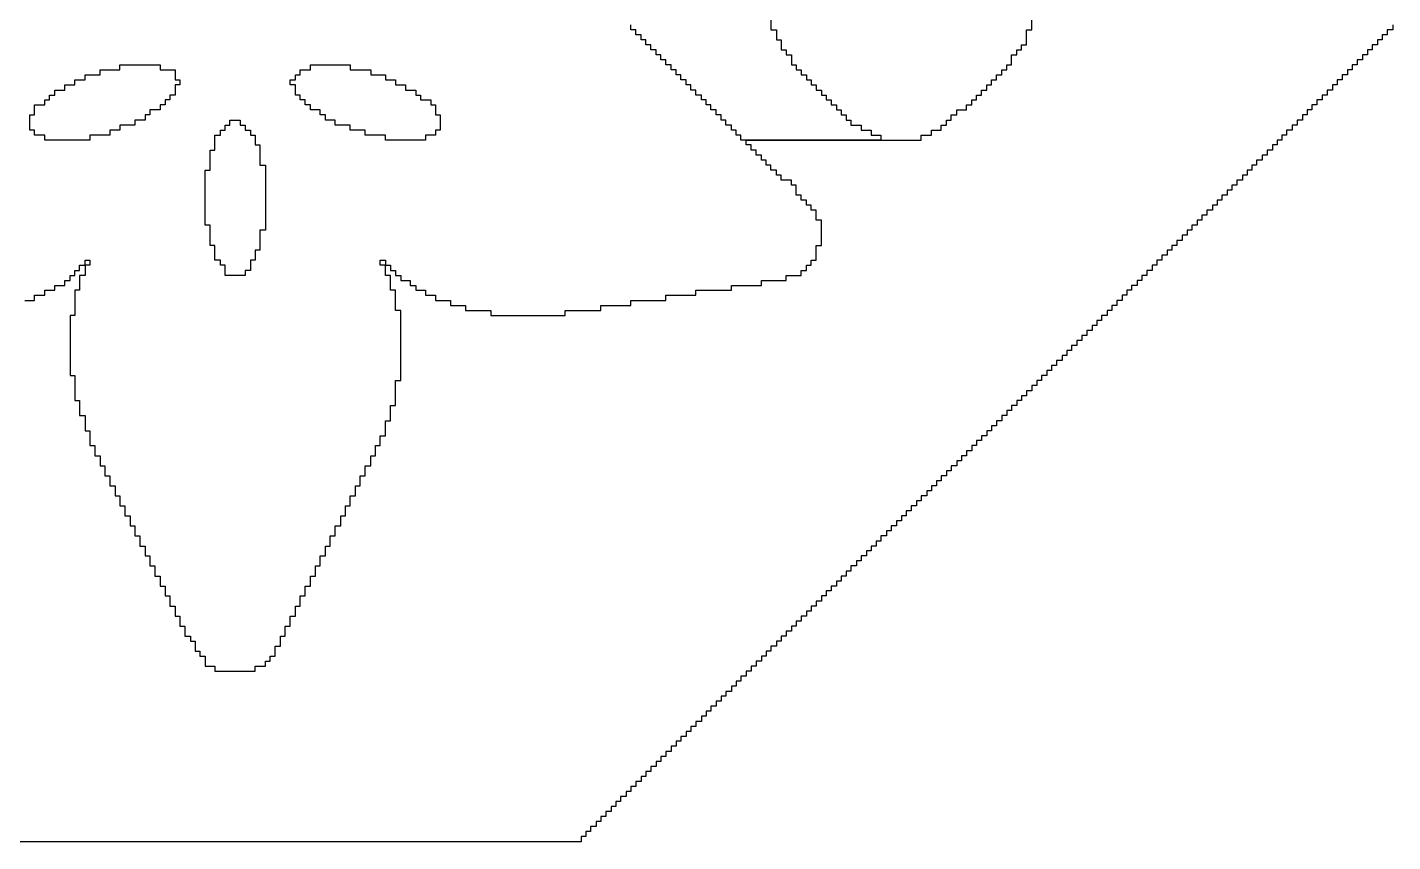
# Model space of a CAD drawing. Extents: x 134.1 to 218.7, y -126.2 to -72.1.
# Drawn here: x 145.2 to 150.97, y -126.25 to -122.81 of the extents above; entities that cross this region are included whole.
import ezdxf

# ---------------------------------------------------------------- set-up
doc = ezdxf.new("R2010")
doc.units = 0
doc.header["$MEASUREMENT"] = 0
doc.layers.add('BLACK', color=7, linetype='CONTINUOUS')

msp = doc.modelspace()

# ---------------------------------------------------------------- linework, layer by layer
at = {"layer": 'BLACK', "linetype": 'CONTINUOUS'}
for p, q in [((148.346, -122.629), (148.346, -122.82)), ((149.449, -122.82), (149.449, -122.756)), ((147.754, -122.82), (147.754, -122.798)), ((147.775, -122.82), (147.754, -122.82)), ((147.775, -122.841), (147.775, -122.82)), ((148.346, -122.82), (148.369, -122.82)), ((148.369, -122.82), (148.369, -122.862)), ((149.426, -122.883), (149.426, -122.82)), ((149.426, -122.82), (149.449, -122.82)), ((150.973, -122.82), (150.95, -122.82)), ((150.95, -122.82), (150.95, -122.841)), ((150.973, -122.798), (150.973, -122.82)), ((147.798, -122.841), (147.775, -122.841)), ((147.798, -122.862), (147.798, -122.841)), ((147.818, -122.862), (147.798, -122.862)), ((147.818, -122.883), (147.818, -122.862)), ((148.369, -122.862), (148.389, -122.862)), ((148.389, -122.862), (148.389, -122.904)), ((150.929, -122.862), (150.909, -122.862)), ((150.909, -122.862), (150.909, -122.883)), ((150.95, -122.841), (150.929, -122.841)), ((150.929, -122.841), (150.929, -122.862)), ((147.838, -122.883), (147.818, -122.883)), ((147.838, -122.904), (147.838, -122.883)), ((147.861, -122.904), (147.838, -122.904)), ((147.861, -122.925), (147.861, -122.904)), ((147.881, -122.925), (147.861, -122.925)), ((147.881, -122.947), (147.881, -122.925)), ((148.389, -122.904), (148.41, -122.904)), ((148.41, -122.904), (148.41, -122.925)), ((148.41, -122.925), (148.433, -122.925)), ((148.433, -122.925), (148.433, -122.968)), ((149.362, -122.968), (149.362, -122.925)), ((149.362, -122.925), (149.385, -122.925)), ((149.385, -122.925), (149.385, -122.904)), ((149.385, -122.904), (149.405, -122.904)), ((149.405, -122.904), (149.405, -122.883)), ((149.405, -122.883), (149.426, -122.883)), ((150.866, -122.925), (150.846, -122.925)), ((150.846, -122.925), (150.846, -122.947)), ((150.886, -122.904), (150.866, -122.904)), ((150.866, -122.904), (150.866, -122.925)), ((150.909, -122.883), (150.886, -122.883)), ((150.886, -122.883), (150.886, -122.904)), ((145.512, -123.01), (145.512, -122.989)), ((145.512, -122.989), (145.595, -122.989)), ((145.595, -122.989), (145.595, -122.968)), ((145.595, -122.968), (145.766, -122.968)), ((145.766, -122.968), (145.766, -122.989)), ((145.766, -122.989), (145.829, -122.989)), ((145.829, -122.989), (145.829, -123.031)), ((146.357, -123.01), (146.357, -122.989)), ((146.357, -122.989), (146.401, -122.989)), ((146.401, -122.989), (146.401, -122.968)), ((146.401, -122.968), (146.568, -122.968)), ((146.568, -122.968), (146.568, -122.989)), ((146.568, -122.989), (146.655, -122.989)), ((146.655, -122.989), (146.655, -123.01)), ((147.902, -122.947), (147.881, -122.947)), ((147.902, -122.968), (147.902, -122.947)), ((147.925, -122.968), (147.902, -122.968)), ((147.925, -122.989), (147.925, -122.968)), ((147.945, -122.989), (147.925, -122.989)), ((147.945, -123.01), (147.945, -122.989)), ((148.433, -122.968), (148.453, -122.968)), ((148.453, -122.968), (148.453, -122.989)), ((148.453, -122.989), (148.473, -122.989)), ((148.473, -122.989), (148.473, -123.01)), ((149.322, -123.01), (149.322, -122.989)), ((149.322, -122.989), (149.342, -122.989)), ((149.342, -122.989), (149.342, -122.968)), ((149.342, -122.968), (149.362, -122.968)), ((150.802, -122.989), (150.782, -122.989)), ((150.782, -122.989), (150.782, -123.01)), ((150.823, -122.968), (150.802, -122.968)), ((150.802, -122.968), (150.802, -122.989)), ((150.846, -122.947), (150.823, -122.947)), ((150.823, -122.947), (150.823, -122.968)), ((145.362, -123.074), (145.362, -123.052)), ((145.362, -123.052), (145.405, -123.052)), ((145.405, -123.052), (145.405, -123.031)), ((145.405, -123.031), (145.448, -123.031)), ((145.448, -123.031), (145.448, -123.01)), ((145.448, -123.01), (145.512, -123.01)), ((145.829, -123.031), (145.849, -123.031)), ((145.849, -123.052), (145.829, -123.052)), ((145.829, -123.052), (145.829, -123.095)), ((145.849, -123.031), (145.849, -123.052)), ((146.314, -123.052), (146.314, -123.031)), ((146.314, -123.031), (146.337, -123.031)), ((146.337, -123.052), (146.314, -123.052)), ((146.337, -123.031), (146.337, -123.01)), ((146.337, -123.01), (146.357, -123.01)), ((146.337, -123.095), (146.337, -123.052)), ((146.655, -123.01), (146.718, -123.01)), ((146.718, -123.01), (146.718, -123.031)), ((146.718, -123.031), (146.759, -123.031)), ((146.759, -123.031), (146.759, -123.052)), ((146.759, -123.052), (146.802, -123.052)), ((146.802, -123.052), (146.802, -123.074)), ((147.965, -123.01), (147.945, -123.01)), ((147.965, -123.031), (147.965, -123.01)), ((147.988, -123.031), (147.965, -123.031)), ((147.988, -123.052), (147.988, -123.031)), ((148.008, -123.052), (147.988, -123.052)), ((148.008, -123.074), (148.008, -123.052)), ((148.473, -123.01), (148.496, -123.01)), ((148.496, -123.01), (148.496, -123.031)), ((148.496, -123.031), (148.516, -123.031)), ((148.516, -123.031), (148.516, -123.052)), ((148.516, -123.052), (148.537, -123.052)), ((148.537, -123.052), (148.537, -123.074)), ((149.258, -123.074), (149.258, -123.052)), ((149.258, -123.052), (149.278, -123.052)), ((149.278, -123.052), (149.278, -123.031)), ((149.278, -123.031), (149.299, -123.031)), ((149.299, -123.031), (149.299, -123.01)), ((149.299, -123.01), (149.322, -123.01)), ((150.739, -123.052), (150.719, -123.052)), ((150.719, -123.052), (150.719, -123.074)), ((150.759, -123.031), (150.739, -123.031)), ((150.739, -123.031), (150.739, -123.052)), ((150.782, -123.01), (150.759, -123.01)), ((150.759, -123.01), (150.759, -123.031)), ((145.298, -123.116), (145.298, -123.095)), ((145.298, -123.095), (145.321, -123.095)), ((145.321, -123.095), (145.321, -123.074)), ((145.321, -123.074), (145.362, -123.074)), ((145.829, -123.095), (145.806, -123.095)), ((145.806, -123.095), (145.806, -123.116)), ((146.357, -123.095), (146.337, -123.095)), ((146.357, -123.116), (146.357, -123.095)), ((146.802, -123.074), (146.845, -123.074)), ((146.845, -123.074), (146.845, -123.095)), ((146.845, -123.095), (146.865, -123.095)), ((146.865, -123.095), (146.865, -123.116)), ((148.029, -123.074), (148.008, -123.074)), ((148.029, -123.095), (148.029, -123.074)), ((148.052, -123.095), (148.029, -123.095)), ((148.052, -123.116), (148.052, -123.095)), ((148.537, -123.074), (148.56, -123.074)), ((148.56, -123.074), (148.56, -123.095)), ((148.56, -123.095), (148.58, -123.095)), ((148.58, -123.095), (148.58, -123.116)), ((149.215, -123.116), (149.215, -123.095)), ((149.215, -123.095), (149.235, -123.095)), ((149.235, -123.095), (149.235, -123.074)), ((149.235, -123.074), (149.258, -123.074)), ((150.696, -123.095), (150.675, -123.095)), ((150.675, -123.095), (150.675, -123.116)), ((150.719, -123.074), (150.696, -123.074)), ((150.696, -123.074), (150.696, -123.095)), ((145.235, -123.179), (145.235, -123.137)), ((145.235, -123.137), (145.278, -123.137)), ((145.278, -123.137), (145.278, -123.116)), ((145.278, -123.116), (145.298, -123.116)), ((145.766, -123.158), (145.722, -123.158)), ((145.722, -123.158), (145.722, -123.179)), ((145.786, -123.137), (145.766, -123.137)), ((145.766, -123.137), (145.766, -123.158)), ((145.806, -123.116), (145.786, -123.116)), ((145.786, -123.116), (145.786, -123.137)), ((146.378, -123.116), (146.357, -123.116)), ((146.378, -123.137), (146.378, -123.116)), ((146.401, -123.137), (146.378, -123.137)), ((146.401, -123.158), (146.401, -123.137)), ((146.441, -123.158), (146.401, -123.158)), ((146.441, -123.179), (146.441, -123.158)), ((146.865, -123.116), (146.909, -123.116)), ((146.909, -123.116), (146.909, -123.137)), ((146.909, -123.137), (146.929, -123.137)), ((146.929, -123.137), (146.929, -123.179)), ((148.072, -123.116), (148.052, -123.116)), ((148.072, -123.137), (148.072, -123.116)), ((148.092, -123.137), (148.072, -123.137)), ((148.092, -123.158), (148.092, -123.137)), ((148.115, -123.158), (148.092, -123.158)), ((148.115, -123.179), (148.115, -123.158)), ((148.58, -123.116), (148.6, -123.116)), ((148.6, -123.116), (148.6, -123.137)), ((148.6, -123.137), (148.623, -123.137)), ((148.623, -123.137), (148.623, -123.158)), ((148.623, -123.158), (148.643, -123.158)), ((148.643, -123.158), (148.643, -123.179)), ((149.131, -123.179), (149.131, -123.158)), ((149.131, -123.158), (149.172, -123.158)), ((149.172, -123.158), (149.172, -123.137)), ((149.172, -123.137), (149.195, -123.137)), ((149.195, -123.137), (149.195, -123.116)), ((149.195, -123.116), (149.215, -123.116)), ((150.632, -123.158), (150.612, -123.158)), ((150.612, -123.158), (150.612, -123.179)), ((150.652, -123.137), (150.632, -123.137)), ((150.632, -123.137), (150.632, -123.158)), ((150.675, -123.116), (150.652, -123.116)), ((150.652, -123.116), (150.652, -123.137)), ((145.214, -123.243), (145.214, -123.179)), ((145.214, -123.179), (145.235, -123.179)), ((145.659, -123.222), (145.595, -123.222)), ((145.595, -123.222), (145.595, -123.243)), ((145.702, -123.201), (145.659, -123.201)), ((145.659, -123.201), (145.659, -123.222)), ((145.722, -123.179), (145.702, -123.179)), ((145.702, -123.179), (145.702, -123.201)), ((146.04, -123.243), (146.04, -123.222)), ((146.04, -123.222), (146.06, -123.222)), ((146.06, -123.222), (146.06, -123.201)), ((146.06, -123.201), (146.103, -123.201)), ((146.103, -123.201), (146.103, -123.222)), ((146.103, -123.222), (146.124, -123.222)), ((146.124, -123.222), (146.124, -123.243)), ((146.464, -123.179), (146.441, -123.179)), ((146.464, -123.201), (146.464, -123.179)), ((146.505, -123.201), (146.464, -123.201)), ((146.505, -123.222), (146.505, -123.201)), ((146.568, -123.222), (146.505, -123.222)), ((146.568, -123.243), (146.568, -123.222)), ((146.929, -123.179), (146.949, -123.179)), ((146.949, -123.179), (146.949, -123.243)), ((148.135, -123.179), (148.115, -123.179)), ((148.135, -123.201), (148.135, -123.179)), ((148.156, -123.201), (148.135, -123.201)), ((148.156, -123.222), (148.156, -123.201)), ((148.179, -123.222), (148.156, -123.222)), ((148.179, -123.243), (148.179, -123.222)), ((148.643, -123.179), (148.664, -123.179)), ((148.664, -123.179), (148.664, -123.201)), ((148.664, -123.201), (148.684, -123.201)), ((148.684, -123.201), (148.684, -123.222)), ((148.684, -123.222), (148.727, -123.222)), ((148.727, -123.222), (148.727, -123.243)), ((149.065, -123.243), (149.065, -123.222)), ((149.065, -123.222), (149.088, -123.222)), ((149.088, -123.222), (149.088, -123.201)), ((149.088, -123.201), (149.108, -123.201)), ((149.108, -123.201), (149.108, -123.179)), ((149.108, -123.179), (149.131, -123.179)), ((150.569, -123.222), (150.548, -123.222)), ((150.548, -123.222), (150.548, -123.243)), ((150.592, -123.201), (150.569, -123.201)), ((150.569, -123.201), (150.569, -123.222)), ((150.612, -123.179), (150.592, -123.179)), ((150.592, -123.179), (150.592, -123.201)), ((145.235, -123.243), (145.214, -123.243)), ((145.235, -123.264), (145.235, -123.243)), ((145.278, -123.264), (145.235, -123.264)), ((145.278, -123.285), (145.278, -123.264)), ((145.552, -123.264), (145.468, -123.264)), ((145.468, -123.264), (145.468, -123.285)), ((145.595, -123.243), (145.552, -123.243)), ((145.552, -123.243), (145.552, -123.264)), ((145.997, -123.328), (145.997, -123.264)), ((145.997, -123.264), (146.02, -123.264)), ((146.02, -123.264), (146.02, -123.243)), ((146.02, -123.243), (146.04, -123.243)), ((146.124, -123.243), (146.147, -123.243)), ((146.147, -123.243), (146.147, -123.264)), ((146.147, -123.264), (146.167, -123.264)), ((146.167, -123.264), (146.167, -123.306)), ((146.632, -123.243), (146.568, -123.243)), ((146.632, -123.264), (146.632, -123.243)), ((146.718, -123.264), (146.632, -123.264)), ((146.718, -123.285), (146.718, -123.264)), ((146.929, -123.264), (146.886, -123.264)), ((146.886, -123.264), (146.886, -123.285)), ((146.949, -123.243), (146.929, -123.243)), ((146.929, -123.243), (146.929, -123.264)), ((148.199, -123.243), (148.179, -123.243)), ((148.199, -123.264), (148.199, -123.243)), ((148.219, -123.264), (148.199, -123.264)), ((148.219, -123.285), (148.219, -123.264)), ((148.727, -123.243), (148.77, -123.243)), ((148.77, -123.243), (148.77, -123.264)), ((148.77, -123.264), (148.811, -123.264)), ((148.811, -123.264), (148.811, -123.285)), ((148.981, -123.285), (148.981, -123.264)), ((148.981, -123.264), (149.024, -123.264)), ((149.024, -123.264), (149.024, -123.243)), ((149.024, -123.243), (149.065, -123.243)), ((150.525, -123.264), (150.505, -123.264)), ((150.505, -123.264), (150.505, -123.285)), ((150.548, -123.243), (150.525, -123.243)), ((150.525, -123.243), (150.525, -123.264)), ((145.468, -123.285), (145.278, -123.285)), ((145.976, -123.412), (145.976, -123.328)), ((145.976, -123.328), (145.997, -123.328)), ((146.167, -123.306), (146.187, -123.306)), ((146.187, -123.306), (146.187, -123.391)), ((146.886, -123.285), (146.718, -123.285)), ((148.811, -123.285), (148.219, -123.285)), ((148.242, -123.306), (148.242, -123.285)), ((148.242, -123.285), (148.981, -123.285)), ((148.262, -123.306), (148.242, -123.306)), ((148.262, -123.328), (148.262, -123.306)), ((148.283, -123.328), (148.262, -123.328)), ((148.283, -123.349), (148.283, -123.328)), ((150.465, -123.328), (150.442, -123.328)), ((150.442, -123.328), (150.442, -123.349)), ((150.485, -123.306), (150.465, -123.306)), ((150.465, -123.306), (150.465, -123.328)), ((150.505, -123.285), (150.485, -123.285)), ((150.485, -123.285), (150.485, -123.306)), ((146.187, -123.391), (146.21, -123.391)), ((146.21, -123.391), (146.21, -123.666)), ((148.306, -123.349), (148.283, -123.349)), ((148.306, -123.37), (148.306, -123.349)), ((148.326, -123.37), (148.306, -123.37)), ((148.326, -123.391), (148.326, -123.37)), ((148.346, -123.391), (148.326, -123.391)), ((148.346, -123.412), (148.346, -123.391)), ((150.398, -123.391), (150.378, -123.391)), ((150.378, -123.391), (150.378, -123.412)), ((150.421, -123.37), (150.398, -123.37)), ((150.398, -123.37), (150.398, -123.391)), ((150.442, -123.349), (150.421, -123.349)), ((150.421, -123.349), (150.421, -123.37)), ((145.956, -123.645), (145.956, -123.412)), ((145.956, -123.412), (145.976, -123.412)), ((148.369, -123.412), (148.346, -123.412)), ((148.369, -123.433), (148.369, -123.412)), ((148.389, -123.433), (148.369, -123.433)), ((148.389, -123.455), (148.389, -123.433)), ((148.433, -123.455), (148.389, -123.455)), ((148.433, -123.476), (148.433, -123.455)), ((150.338, -123.455), (150.315, -123.455)), ((150.315, -123.455), (150.315, -123.476)), ((150.358, -123.433), (150.338, -123.433)), ((150.338, -123.433), (150.338, -123.455)), ((150.378, -123.412), (150.358, -123.412)), ((150.358, -123.412), (150.358, -123.433)), ((148.453, -123.476), (148.433, -123.476)), ((148.453, -123.518), (148.453, -123.476)), ((150.294, -123.497), (150.274, -123.497)), ((150.274, -123.497), (150.274, -123.518)), ((150.315, -123.476), (150.294, -123.476)), ((150.294, -123.476), (150.294, -123.497)), ((148.473, -123.518), (148.453, -123.518)), ((148.473, -123.539), (148.473, -123.518)), ((148.496, -123.539), (148.473, -123.539)), ((148.496, -123.56), (148.496, -123.539)), ((148.516, -123.56), (148.496, -123.56)), ((148.516, -123.582), (148.516, -123.56)), ((150.231, -123.56), (150.211, -123.56)), ((150.211, -123.56), (150.211, -123.582)), ((150.251, -123.539), (150.231, -123.539)), ((150.231, -123.539), (150.231, -123.56)), ((150.274, -123.518), (150.251, -123.518)), ((150.251, -123.518), (150.251, -123.539)), ((148.537, -123.582), (148.516, -123.582)), ((148.537, -123.624), (148.537, -123.582)), ((148.56, -123.624), (148.537, -123.624)), ((148.56, -123.73), (148.56, -123.624)), ((150.167, -123.624), (150.147, -123.624)), ((150.147, -123.624), (150.147, -123.645)), ((150.188, -123.603), (150.167, -123.603)), ((150.167, -123.603), (150.167, -123.624)), ((150.211, -123.582), (150.188, -123.582)), ((150.188, -123.582), (150.188, -123.603)), ((145.976, -123.645), (145.956, -123.645)), ((145.976, -123.73), (145.976, -123.645)), ((146.21, -123.666), (146.187, -123.666)), ((146.187, -123.666), (146.187, -123.751)), ((150.104, -123.687), (150.084, -123.687)), ((150.084, -123.687), (150.084, -123.709)), ((150.124, -123.666), (150.104, -123.666)), ((150.104, -123.666), (150.104, -123.687)), ((150.147, -123.645), (150.124, -123.645)), ((150.124, -123.645), (150.124, -123.666)), ((145.997, -123.73), (145.976, -123.73)), ((145.997, -123.793), (145.997, -123.73)), ((148.537, -123.793), (148.537, -123.73)), ((148.537, -123.73), (148.56, -123.73)), ((150.061, -123.73), (150.04, -123.73)), ((150.04, -123.73), (150.04, -123.751)), ((150.084, -123.709), (150.061, -123.709)), ((150.061, -123.709), (150.061, -123.73)), ((145.448, -123.814), (145.448, -123.793)), ((145.448, -123.793), (145.468, -123.793)), ((145.468, -123.793), (145.468, -123.814)), ((146.02, -123.793), (145.997, -123.793)), ((146.02, -123.814), (146.02, -123.793)), ((146.167, -123.793), (146.147, -123.793)), ((146.147, -123.793), (146.147, -123.836)), ((146.187, -123.751), (146.167, -123.751)), ((146.167, -123.751), (146.167, -123.793)), ((146.695, -123.814), (146.695, -123.793)), ((146.695, -123.793), (146.718, -123.793)), ((146.718, -123.793), (146.718, -123.814)), ((148.516, -123.814), (148.516, -123.793)), ((148.516, -123.793), (148.537, -123.793)), ((149.997, -123.793), (149.977, -123.793)), ((149.977, -123.793), (149.977, -123.814)), ((150.02, -123.772), (149.997, -123.772)), ((149.997, -123.772), (149.997, -123.793)), ((150.04, -123.751), (150.02, -123.751)), ((150.02, -123.751), (150.02, -123.772)), ((145.385, -123.878), (145.385, -123.857)), ((145.385, -123.857), (145.405, -123.857)), ((145.405, -123.857), (145.405, -123.836)), ((145.405, -123.836), (145.425, -123.836)), ((145.425, -123.836), (145.425, -123.814)), ((145.425, -123.814), (145.448, -123.814)), ((145.448, -123.857), (145.425, -123.857)), ((145.425, -123.857), (145.425, -123.92)), ((145.448, -123.814), (145.448, -123.857)), ((145.468, -123.814), (145.448, -123.814)), ((146.04, -123.814), (146.02, -123.814)), ((146.04, -123.857), (146.04, -123.814)), ((146.124, -123.857), (146.04, -123.857)), ((146.147, -123.836), (146.124, -123.836)), ((146.124, -123.836), (146.124, -123.857)), ((146.718, -123.814), (146.695, -123.814)), ((146.718, -123.857), (146.718, -123.814)), ((146.718, -123.814), (146.738, -123.814)), ((146.738, -123.857), (146.718, -123.857)), ((146.738, -123.814), (146.738, -123.836)), ((146.738, -123.836), (146.759, -123.836)), ((146.738, -123.92), (146.738, -123.857)), ((146.759, -123.836), (146.759, -123.857)), ((146.759, -123.857), (146.782, -123.857)), ((146.782, -123.857), (146.782, -123.878)), ((148.41, -123.878), (148.41, -123.857)), ((148.41, -123.857), (148.473, -123.857)), ((148.473, -123.857), (148.473, -123.836)), ((148.473, -123.836), (148.496, -123.836)), ((148.496, -123.836), (148.496, -123.814)), ((148.496, -123.814), (148.516, -123.814)), ((149.934, -123.857), (149.913, -123.857)), ((149.913, -123.857), (149.913, -123.878)), ((149.957, -123.836), (149.934, -123.836)), ((149.934, -123.836), (149.934, -123.857)), ((149.977, -123.814), (149.957, -123.814)), ((149.957, -123.814), (149.957, -123.836)), ((145.321, -123.92), (145.321, -123.899)), ((145.321, -123.899), (145.362, -123.899)), ((145.362, -123.899), (145.362, -123.878)), ((145.362, -123.878), (145.385, -123.878)), ((146.782, -123.878), (146.822, -123.878)), ((146.822, -123.878), (146.822, -123.899)), ((146.822, -123.899), (146.845, -123.899)), ((146.845, -123.899), (146.845, -123.92)), ((148.179, -123.92), (148.179, -123.899)), ((148.179, -123.899), (148.306, -123.899)), ((148.306, -123.899), (148.306, -123.878)), ((148.306, -123.878), (148.41, -123.878)), ((149.893, -123.899), (149.87, -123.899)), ((149.87, -123.899), (149.87, -123.92)), ((149.913, -123.878), (149.893, -123.878)), ((149.893, -123.878), (149.893, -123.899)), ((145.194, -123.963), (145.235, -123.963)), ((145.235, -123.963), (145.235, -123.941)), ((145.235, -123.941), (145.278, -123.941)), ((145.278, -123.941), (145.278, -123.92)), ((145.278, -123.92), (145.321, -123.92)), ((145.425, -123.92), (145.405, -123.92)), ((145.405, -123.92), (145.405, -124.026)), ((146.759, -123.92), (146.738, -123.92)), ((146.759, -124.005), (146.759, -123.92)), ((146.845, -123.92), (146.886, -123.92)), ((146.886, -123.92), (146.886, -123.941)), ((146.886, -123.941), (146.929, -123.941)), ((146.929, -123.941), (146.929, -123.963)), ((146.929, -123.963), (146.992, -123.963)), ((146.992, -123.963), (146.992, -123.984)), ((147.754, -123.984), (147.754, -123.963)), ((147.754, -123.963), (147.902, -123.963)), ((147.902, -123.963), (147.902, -123.941)), ((147.902, -123.941), (148.029, -123.941)), ((148.029, -123.941), (148.029, -123.92)), ((148.029, -123.92), (148.179, -123.92)), ((149.83, -123.963), (149.807, -123.963)), ((149.807, -123.963), (149.807, -123.984)), ((149.85, -123.941), (149.83, -123.941)), ((149.83, -123.941), (149.83, -123.963)), ((149.87, -123.92), (149.85, -123.92)), ((149.85, -123.92), (149.85, -123.941)), ((145.405, -124.026), (145.385, -124.026)), ((145.385, -124.026), (145.385, -124.28)), ((146.782, -124.005), (146.759, -124.005)), ((146.782, -124.301), (146.782, -124.005)), ((146.992, -123.984), (147.056, -123.984)), ((147.056, -123.984), (147.056, -124.005)), ((147.056, -124.005), (147.163, -124.005)), ((147.163, -124.005), (147.163, -124.026)), ((147.163, -124.026), (147.477, -124.026)), ((147.477, -124.026), (147.477, -124.005)), ((147.477, -124.005), (147.627, -124.005)), ((147.627, -124.005), (147.627, -123.984)), ((147.627, -123.984), (147.754, -123.984)), ((149.766, -124.026), (149.743, -124.026)), ((149.743, -124.026), (149.743, -124.047)), ((149.786, -124.005), (149.766, -124.005)), ((149.766, -124.005), (149.766, -124.026)), ((149.807, -123.984), (149.786, -123.984)), ((149.786, -123.984), (149.786, -124.005)), ((149.703, -124.09), (149.68, -124.09)), ((149.68, -124.09), (149.68, -124.111)), ((149.723, -124.068), (149.703, -124.068)), ((149.703, -124.068), (149.703, -124.09)), ((149.743, -124.047), (149.723, -124.047)), ((149.723, -124.047), (149.723, -124.068)), ((149.659, -124.132), (149.639, -124.132)), ((149.639, -124.132), (149.639, -124.153)), ((149.68, -124.111), (149.659, -124.111)), ((149.659, -124.111), (149.659, -124.132)), ((149.596, -124.195), (149.576, -124.195)), ((149.576, -124.195), (149.576, -124.217)), ((149.616, -124.174), (149.596, -124.174)), ((149.596, -124.174), (149.596, -124.195)), ((149.639, -124.153), (149.616, -124.153)), ((149.616, -124.153), (149.616, -124.174)), ((149.532, -124.259), (149.512, -124.259)), ((149.512, -124.259), (149.512, -124.28)), ((149.553, -124.238), (149.532, -124.238)), ((149.532, -124.238), (149.532, -124.259)), ((149.576, -124.217), (149.553, -124.217)), ((149.553, -124.217), (149.553, -124.238)), ((145.385, -124.28), (145.405, -124.28)), ((145.405, -124.28), (145.405, -124.386)), ((146.759, -124.407), (146.759, -124.301)), ((146.759, -124.301), (146.782, -124.301)), ((149.489, -124.301), (149.469, -124.301)), ((149.469, -124.301), (149.469, -124.322)), ((149.512, -124.28), (149.489, -124.28)), ((149.489, -124.28), (149.489, -124.301)), ((149.426, -124.365), (149.405, -124.365)), ((149.405, -124.365), (149.405, -124.386)), ((149.449, -124.344), (149.426, -124.344)), ((149.426, -124.344), (149.426, -124.365)), ((149.469, -124.322), (149.449, -124.322)), ((149.449, -124.322), (149.449, -124.344)), ((145.405, -124.386), (145.425, -124.386)), ((145.425, -124.386), (145.425, -124.449)), ((146.738, -124.471), (146.738, -124.407)), ((146.738, -124.407), (146.759, -124.407)), ((149.362, -124.428), (149.342, -124.428)), ((149.342, -124.428), (149.342, -124.449)), ((149.385, -124.407), (149.362, -124.407)), ((149.362, -124.407), (149.362, -124.428)), ((149.405, -124.386), (149.385, -124.386)), ((149.385, -124.386), (149.385, -124.407)), ((145.425, -124.449), (145.448, -124.449)), ((145.448, -124.449), (145.448, -124.513)), ((146.718, -124.534), (146.718, -124.471)), ((146.718, -124.471), (146.738, -124.471)), ((149.299, -124.492), (149.278, -124.492)), ((149.278, -124.492), (149.278, -124.513)), ((149.322, -124.471), (149.299, -124.471)), ((149.299, -124.471), (149.299, -124.492)), ((149.342, -124.449), (149.322, -124.449)), ((149.322, -124.449), (149.322, -124.471)), ((145.448, -124.513), (145.468, -124.513)), ((145.468, -124.513), (145.468, -124.576)), ((146.695, -124.576), (146.695, -124.534)), ((146.695, -124.534), (146.718, -124.534)), ((149.258, -124.534), (149.235, -124.534)), ((149.235, -124.534), (149.235, -124.555)), ((149.278, -124.513), (149.258, -124.513)), ((149.258, -124.513), (149.258, -124.534)), ((145.468, -124.576), (145.489, -124.576)), ((145.489, -124.576), (145.489, -124.619)), ((146.675, -124.619), (146.675, -124.576)), ((146.675, -124.576), (146.695, -124.576)), ((149.195, -124.598), (149.172, -124.598)), ((149.172, -124.598), (149.172, -124.619)), ((149.215, -124.576), (149.195, -124.576)), ((149.195, -124.576), (149.195, -124.598)), ((149.235, -124.555), (149.215, -124.555)), ((149.215, -124.555), (149.215, -124.576)), ((145.489, -124.619), (145.512, -124.619)), ((145.512, -124.619), (145.512, -124.661)), ((145.512, -124.661), (145.532, -124.661)), ((145.532, -124.661), (145.532, -124.703)), ((146.632, -124.703), (146.632, -124.661)), ((146.632, -124.661), (146.655, -124.661)), ((146.655, -124.661), (146.655, -124.619)), ((146.655, -124.619), (146.675, -124.619)), ((149.131, -124.661), (149.108, -124.661)), ((149.108, -124.661), (149.108, -124.682)), ((149.151, -124.64), (149.131, -124.64)), ((149.131, -124.64), (149.131, -124.661)), ((149.172, -124.619), (149.151, -124.619)), ((149.151, -124.619), (149.151, -124.64)), ((145.532, -124.703), (145.552, -124.703)), ((145.552, -124.703), (145.552, -124.746)), ((146.611, -124.746), (146.611, -124.703)), ((146.611, -124.703), (146.632, -124.703)), ((149.065, -124.725), (149.045, -124.725)), ((149.045, -124.725), (149.045, -124.746)), ((149.088, -124.703), (149.065, -124.703)), ((149.065, -124.703), (149.065, -124.725)), ((149.108, -124.682), (149.088, -124.682)), ((149.088, -124.682), (149.088, -124.703)), ((145.552, -124.746), (145.575, -124.746)), ((145.575, -124.746), (145.575, -124.788)), ((146.591, -124.788), (146.591, -124.746)), ((146.591, -124.746), (146.611, -124.746)), ((149.024, -124.767), (149.004, -124.767)), ((149.004, -124.767), (149.004, -124.788)), ((149.045, -124.746), (149.024, -124.746)), ((149.024, -124.746), (149.024, -124.767)), ((145.575, -124.788), (145.595, -124.788)), ((145.595, -124.788), (145.595, -124.83)), ((145.595, -124.83), (145.616, -124.83)), ((145.616, -124.83), (145.616, -124.873)), ((146.548, -124.873), (146.548, -124.83)), ((146.548, -124.83), (146.568, -124.83)), ((146.568, -124.83), (146.568, -124.788)), ((146.568, -124.788), (146.591, -124.788)), ((148.961, -124.83), (148.938, -124.83)), ((148.938, -124.83), (148.938, -124.852)), ((148.981, -124.809), (148.961, -124.809)), ((148.961, -124.809), (148.961, -124.83)), ((149.004, -124.788), (148.981, -124.788)), ((148.981, -124.788), (148.981, -124.809)), ((145.616, -124.873), (145.639, -124.873)), ((145.639, -124.873), (145.639, -124.915)), ((146.528, -124.915), (146.528, -124.873)), ((146.528, -124.873), (146.548, -124.873)), ((148.897, -124.894), (148.877, -124.894)), ((148.877, -124.894), (148.877, -124.915)), ((148.918, -124.873), (148.897, -124.873)), ((148.897, -124.873), (148.897, -124.894)), ((148.938, -124.852), (148.918, -124.852)), ((148.918, -124.852), (148.918, -124.873)), ((145.639, -124.915), (145.659, -124.915)), ((145.659, -124.915), (145.659, -124.957)), ((146.505, -124.957), (146.505, -124.915)), ((146.505, -124.915), (146.528, -124.915)), ((148.854, -124.936), (148.834, -124.936)), ((148.834, -124.936), (148.834, -124.957)), ((148.877, -124.915), (148.854, -124.915)), ((148.854, -124.915), (148.854, -124.936)), ((145.659, -124.957), (145.679, -124.957)), ((145.679, -124.957), (145.679, -125)), ((145.679, -125), (145.702, -125)), ((145.702, -125), (145.702, -125.042)), ((146.464, -125.042), (146.464, -125)), ((146.464, -125), (146.484, -125)), ((146.484, -125), (146.484, -124.957)), ((146.484, -124.957), (146.505, -124.957)), ((148.791, -125), (148.77, -125)), ((148.77, -125), (148.77, -125.021)), ((148.811, -124.979), (148.791, -124.979)), ((148.791, -124.979), (148.791, -125)), ((148.834, -124.957), (148.811, -124.957)), ((148.811, -124.957), (148.811, -124.979)), ((145.702, -125.042), (145.722, -125.042)), ((145.722, -125.042), (145.722, -125.084)), ((146.441, -125.084), (146.441, -125.042)), ((146.441, -125.042), (146.464, -125.042)), ((148.727, -125.063), (148.707, -125.063)), ((148.707, -125.063), (148.707, -125.084)), ((148.75, -125.042), (148.727, -125.042)), ((148.727, -125.042), (148.727, -125.063)), ((148.77, -125.021), (148.75, -125.021)), ((148.75, -125.021), (148.75, -125.042)), ((145.722, -125.084), (145.743, -125.084)), ((145.743, -125.084), (145.743, -125.127)), ((145.743, -125.127), (145.766, -125.127)), ((145.766, -125.127), (145.766, -125.169)), ((146.401, -125.169), (146.401, -125.127)), ((146.401, -125.127), (146.421, -125.127)), ((146.421, -125.127), (146.421, -125.084)), ((146.421, -125.084), (146.441, -125.084)), ((148.664, -125.127), (148.643, -125.127)), ((148.643, -125.127), (148.643, -125.148)), ((148.684, -125.106), (148.664, -125.106)), ((148.664, -125.106), (148.664, -125.127)), ((148.707, -125.084), (148.684, -125.084)), ((148.684, -125.084), (148.684, -125.106)), ((145.766, -125.169), (145.786, -125.169)), ((145.786, -125.169), (145.786, -125.211)), ((146.378, -125.211), (146.378, -125.169)), ((146.378, -125.169), (146.401, -125.169)), ((148.623, -125.169), (148.6, -125.169)), ((148.6, -125.169), (148.6, -125.19)), ((148.643, -125.148), (148.623, -125.148)), ((148.623, -125.148), (148.623, -125.169)), ((145.786, -125.211), (145.806, -125.211)), ((145.806, -125.211), (145.806, -125.254)), ((146.357, -125.254), (146.357, -125.211)), ((146.357, -125.211), (146.378, -125.211)), ((148.56, -125.233), (148.537, -125.233)), ((148.537, -125.233), (148.537, -125.254)), ((148.58, -125.211), (148.56, -125.211)), ((148.56, -125.211), (148.56, -125.233)), ((148.6, -125.19), (148.58, -125.19)), ((148.58, -125.19), (148.58, -125.211)), ((145.806, -125.254), (145.829, -125.254)), ((145.829, -125.254), (145.829, -125.296)), ((145.829, -125.296), (145.849, -125.296)), ((145.849, -125.296), (145.849, -125.338)), ((146.314, -125.338), (146.314, -125.296)), ((146.314, -125.296), (146.337, -125.296)), ((146.337, -125.296), (146.337, -125.254)), ((146.337, -125.254), (146.357, -125.254)), ((148.496, -125.296), (148.473, -125.296)), ((148.473, -125.296), (148.473, -125.317)), ((148.516, -125.275), (148.496, -125.275)), ((148.496, -125.275), (148.496, -125.296)), ((148.537, -125.254), (148.516, -125.254)), ((148.516, -125.254), (148.516, -125.275)), ((145.849, -125.338), (145.87, -125.338)), ((145.87, -125.338), (145.87, -125.381)), ((146.294, -125.381), (146.294, -125.338)), ((146.294, -125.338), (146.314, -125.338)), ((148.433, -125.36), (148.41, -125.36)), ((148.41, -125.36), (148.41, -125.381)), ((148.453, -125.338), (148.433, -125.338)), ((148.433, -125.338), (148.433, -125.36)), ((148.473, -125.317), (148.453, -125.317)), ((148.453, -125.317), (148.453, -125.338)), ((145.87, -125.381), (145.893, -125.381)), ((145.893, -125.381), (145.893, -125.402)), ((145.893, -125.402), (145.913, -125.402)), ((145.913, -125.402), (145.913, -125.444)), ((146.274, -125.423), (146.274, -125.381)), ((146.274, -125.381), (146.294, -125.381)), ((148.389, -125.402), (148.369, -125.402)), ((148.369, -125.402), (148.369, -125.423)), ((148.41, -125.381), (148.389, -125.381)), ((148.389, -125.381), (148.389, -125.402)), ((145.913, -125.444), (145.933, -125.444)), ((145.933, -125.444), (145.933, -125.465)), ((145.933, -125.465), (145.956, -125.465)), ((145.956, -125.465), (145.956, -125.508)), ((146.23, -125.487), (146.23, -125.465)), ((146.23, -125.465), (146.251, -125.465)), ((146.251, -125.465), (146.251, -125.423)), ((146.251, -125.423), (146.274, -125.423)), ((148.326, -125.465), (148.306, -125.465)), ((148.306, -125.465), (148.306, -125.487)), ((148.346, -125.444), (148.326, -125.444)), ((148.326, -125.444), (148.326, -125.465)), ((148.369, -125.423), (148.346, -125.423)), ((148.346, -125.423), (148.346, -125.444)), ((145.956, -125.508), (145.997, -125.508)), ((145.997, -125.508), (145.997, -125.529)), ((145.997, -125.529), (146.167, -125.529)), ((146.167, -125.529), (146.167, -125.508)), ((146.167, -125.508), (146.21, -125.508)), ((146.21, -125.508), (146.21, -125.487)), ((146.21, -125.487), (146.23, -125.487)), ((148.262, -125.529), (148.242, -125.529)), ((148.242, -125.529), (148.242, -125.55)), ((148.283, -125.508), (148.262, -125.508)), ((148.262, -125.508), (148.262, -125.529)), ((148.306, -125.487), (148.283, -125.487)), ((148.283, -125.487), (148.283, -125.508)), ((148.219, -125.571), (148.199, -125.571)), ((148.199, -125.571), (148.199, -125.592)), ((148.242, -125.55), (148.219, -125.55)), ((148.219, -125.55), (148.219, -125.571)), ((148.156, -125.635), (148.135, -125.635)), ((148.135, -125.635), (148.135, -125.656)), ((148.179, -125.614), (148.156, -125.614)), ((148.156, -125.614), (148.156, -125.635)), ((148.199, -125.592), (148.179, -125.592)), ((148.179, -125.592), (148.179, -125.614)), ((148.092, -125.698), (148.072, -125.698)), ((148.072, -125.698), (148.072, -125.719)), ((148.115, -125.677), (148.092, -125.677)), ((148.092, -125.677), (148.092, -125.698)), ((148.135, -125.656), (148.115, -125.656)), ((148.115, -125.656), (148.115, -125.677)), ((148.029, -125.762), (148.008, -125.762)), ((148.008, -125.762), (148.008, -125.783)), ((148.052, -125.741), (148.029, -125.741)), ((148.029, -125.741), (148.029, -125.762)), ((148.072, -125.719), (148.052, -125.719)), ((148.052, -125.719), (148.052, -125.741)), ((147.988, -125.804), (147.965, -125.804)), ((147.965, -125.804), (147.965, -125.825)), ((148.008, -125.783), (147.988, -125.783)), ((147.988, -125.783), (147.988, -125.804)), ((147.925, -125.868), (147.902, -125.868)), ((147.902, -125.868), (147.902, -125.889)), ((147.945, -125.846), (147.925, -125.846)), ((147.925, -125.846), (147.925, -125.868)), ((147.965, -125.825), (147.945, -125.825)), ((147.945, -125.825), (147.945, -125.846)), ((147.861, -125.931), (147.838, -125.931)), ((147.838, -125.931), (147.838, -125.952)), ((147.881, -125.91), (147.861, -125.91)), ((147.861, -125.91), (147.861, -125.931)), ((147.902, -125.889), (147.881, -125.889)), ((147.881, -125.889), (147.881, -125.91)), ((147.818, -125.973), (147.798, -125.973)), ((147.798, -125.973), (147.798, -125.995)), ((147.838, -125.952), (147.818, -125.952)), ((147.818, -125.952), (147.818, -125.973)), ((147.754, -126.037), (147.734, -126.037)), ((147.734, -126.037), (147.734, -126.058)), ((147.775, -126.016), (147.754, -126.016)), ((147.754, -126.016), (147.754, -126.037)), ((147.798, -125.995), (147.775, -125.995)), ((147.775, -125.995), (147.775, -126.016)), ((147.691, -126.1), (147.671, -126.1)), ((147.671, -126.1), (147.671, -126.122)), ((147.711, -126.079), (147.691, -126.079)), ((147.691, -126.079), (147.691, -126.1)), ((147.734, -126.058), (147.711, -126.058)), ((147.711, -126.058), (147.711, -126.079)), ((147.627, -126.164), (147.607, -126.164)), ((147.607, -126.164), (147.607, -126.185)), ((147.648, -126.143), (147.627, -126.143)), ((147.627, -126.143), (147.627, -126.164)), ((147.671, -126.122), (147.648, -126.122)), ((147.648, -126.122), (147.648, -126.143)), ((147.584, -126.206), (147.564, -126.206)), ((147.564, -126.206), (147.564, -126.227)), ((147.607, -126.185), (147.584, -126.185)), ((147.584, -126.185), (147.584, -126.206)), ((147.544, -126.249), (141.849, -126.249)), ((147.564, -126.227), (147.544, -126.227)), ((147.544, -126.227), (147.544, -126.249))]:
    msp.add_line(p, q, dxfattribs=at)

doc.saveas('drawing.dxf')
